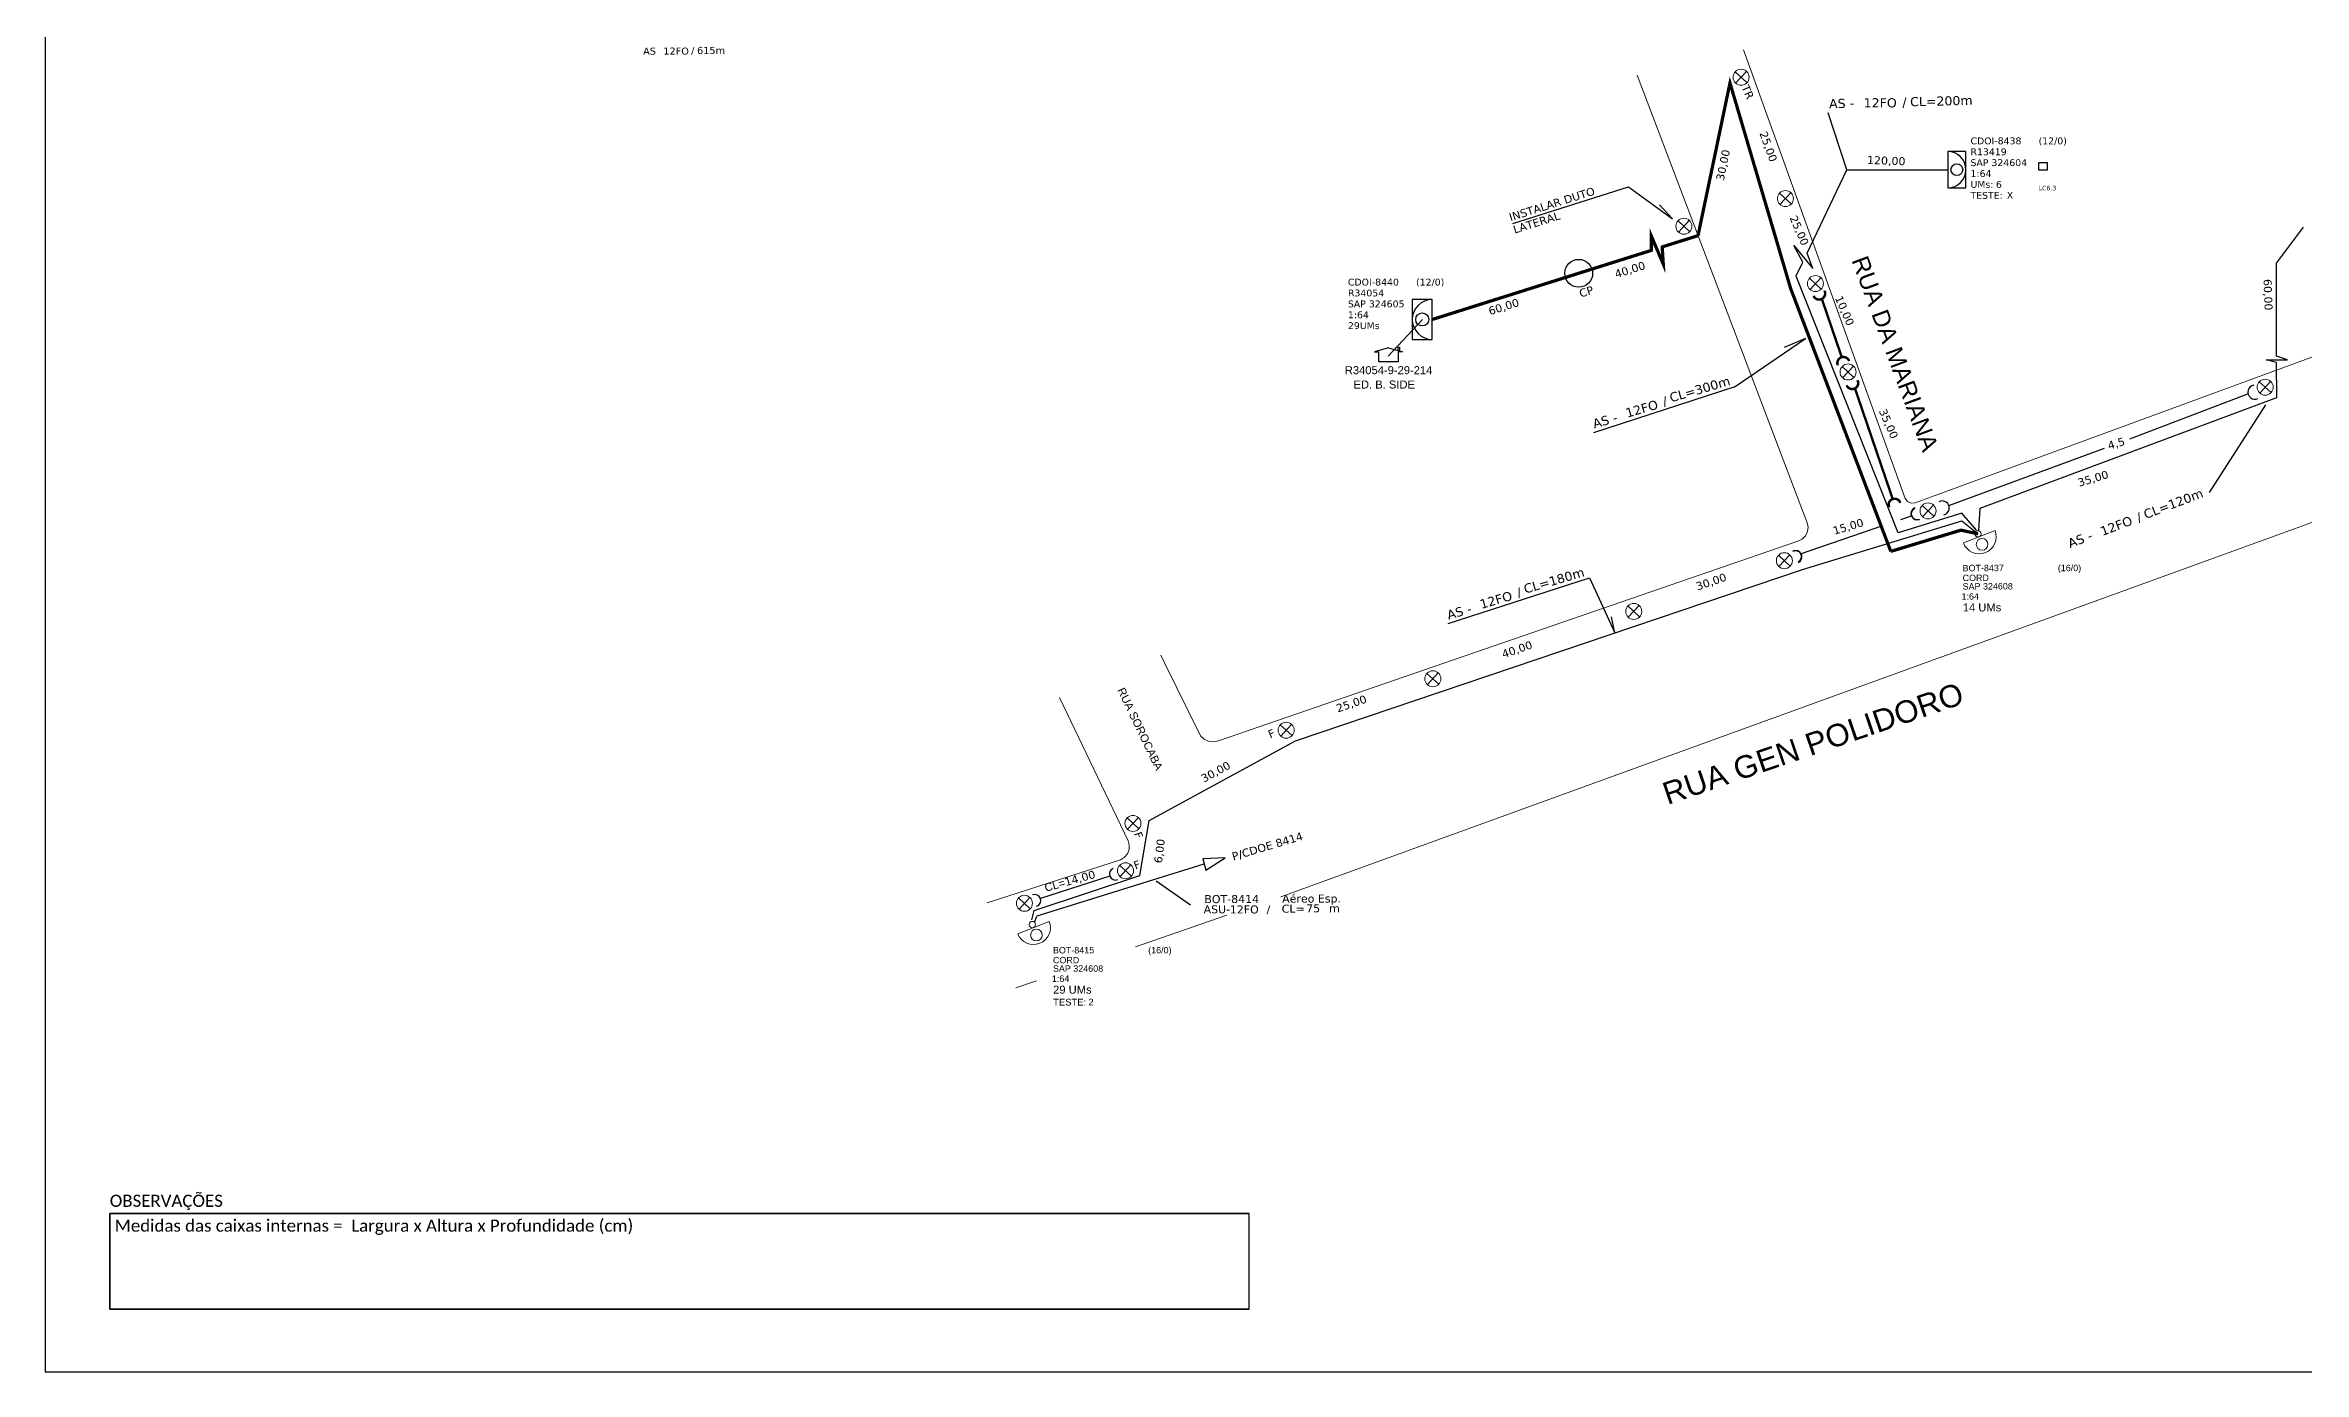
# Model space of a CAD drawing. Header units: inches. Extents: x 158 to 1895, y 602 to 1196.
# Drawn here: x 158 to 717, y 602 to 931 of the extents above; entities that cross this region are included whole.
import ezdxf
from ezdxf.enums import TextEntityAlignment as Align

# ---------------------------------------------------------------- set-up
doc = ezdxf.new("R2010")
doc.units = ezdxf.units.IN
doc.header["$MEASUREMENT"] = 0
for name, color, linetype, lineweight in [('10.4-Postes', 1, 'Continuous', 0), ('20.0 - Legenda - Elementos Ópticos', 1, 'Continuous', 0), ("20.0-LEGENDA DOS CDO'S", 1, 'Continuous', 0), ('20.2-CDO_POSTE', 1, 'Continuous', 5), ('20.6-CORDOALHA_SUPORTE', 7, 'Continuous', 25), ('40.1-ETIQUETAS', 1, 'Continuous', 20), ('CORDOALHA_SUPORTE', 7, 'Continuous', 25), ('Quadra', 251, 'Continuous', 0), ('Segmento Logradouro Texto', 5, 'Continuous', 0)]:
    doc.layers.add(name, color=color, linetype=linetype, lineweight=lineweight)
for name, color, linetype in [('20.4 - CDOI', 1, 'Continuous'), ('CAP a instalar', 1, 'Continuous'), ('label_cabos', 7, 'Continuous'), ('Legenda', 1, 'Continuous'), ('medidas', 3, 'Continuous'), ('surveys', 7, 'Continuous'), ('surveys legendas', 7, 'Continuous')]:
    doc.layers.add(name, color=color, linetype=linetype)
for name, color, linetype, plot in [('70.3 - Atributos Ocultos', 102, 'Continuous', False), ('70.3 - Atributos Ocultos (Survey)', 190, 'Continuous', False), ('DROP DE CLIENTE', 140, 'Continuous', False)]:
    doc.layers.add(name, color=color, linetype=linetype, plot=plot)
doc.styles.add('ARIAL', font='arial.ttf')
doc.styles.add('DIGICADE', font='arial.ttf')
doc.styles.add('ROMANS', font='arial.ttf')
doc.styles.add('siredit', font='verdana.ttf')
doc.styles.add('WMF-Calibri0', font='calibri.ttf')
doc.linetypes.add('FENCELINE1', pattern='A,0.25,-0.1,[133,ltypeshp.shx,S=0.1,R=0,X=-0.1,Y=0],-0.1,1', length=1.45)
doc.dimstyles.new('CC', dxfattribs={"dimtxt": 1, "dimasz": 2, "dimexe": 0.18, "dimexo": 0.0625, "dimgap": 0.09, "dimtad": 0, "dimdec": 0, "dimrnd": 1, "dimzin": 0, "dimdsep": 46, "dimtxsty": 'siredit', "dimblk": 'NONE', "dimcen": 0, "dimse1": 1, "dimse2": 1, "dimsd1": 1, "dimsd2": 1, "dimclrt": 7, "dimadec": 0, "dimazin": 0, "dimtfac": 1, "dimtdec": 0, "dimtofl": 0, "dimtmove": 0, "dimatfit": 3, "dimfxl": 0, "dimtolj": 1, "dimtzin": 0, "dimarcsym": 0})

# ---------------------------------------------------------------- blocks, each defined once
blk = doc.blocks.new('poste')
at = {"color": 1}
for p, q in [((-0.73, 0.68), (0.73, -0.68)), ((0.68, 0.73), (-0.68, -0.73))]:
    blk.add_line(p, q, dxfattribs=at)
blk.add_circle((0, 0), 1, dxfattribs=at)
blk = doc.blocks.new('*U12')
at = {"color": 0}
blk.add_line((2.14, -0.58), (-2.1, -0.68), dxfattribs=at)
for centre, radius in [((0, 0.38), 0.733), ((0.03, -1.03), 0.393)]:
    blk.add_circle(centre, radius, dxfattribs=at)
blk.add_arc((0.02, -0.63), 2.12, 1.3782, 181.3782, dxfattribs=at)
blk = doc.blocks.new('Inst CDOE-16 CAIXA DIST OPT CDOE 48F_16D C_SPL_2_1_8')
at = {"layer": "20.0-LEGENDA DOS CDO'S", "color": 0, "style": 'ARIAL'}
for tag, p, height in [('FID', (0.12, 5.25), 0.8), ('SAP', (0.12, 2.96), 0.8), ('CORDOALHA', (0.12, 4.02), 0.8), ('1:XX', (-0.01, 1.7), 0.8), ('UMS', (0.14, 0.22), 1)]:
    blk.add_attdef(tag, p, '', height=height, rotation=0.118, dxfattribs=at)
at = {"layer": "20.0-LEGENDA DOS CDO'S", "color": 0}
for tag, p, style, flags in [('ID_ATIVIDADE', (0.12, 6.47), 'ARIAL', 3), ('FATOR', (7.92, 6.47), 'ARIAL', 1), ('QTDE', (0.1, -1.17), 'DIGICADE', 3)]:
    blk.add_attdef(tag, p, '', height=0.8, rotation=0.118, dxfattribs=dict(at, style=style, flags=flags))
at = {"layer": "20.0-LEGENDA DOS CDO'S", "color": 0, "style": 'ARIAL'}
blk.add_attdef('FIBRAS_UTILIZADAS', text='', height=0.8, rotation=0.118, dxfattribs=at).set_placement((13.48, 5.26), align=Align.CENTER)
blk = doc.blocks.new('Teste  FTTH')
at = {"color": 0, "lineweight": 0, "style": 'ROMANS'}
for tag, p in [('TESTE', (-2.3, -0.29)), ('QTDE', (0.21, -0.29))]:
    blk.add_attdef(tag, p, '', height=0.48, dxfattribs=at)
for tag, p, flags in [('FID', (-2.23, -1.25), 1), ('FATOR', (-2.23, -2.03), 3), ('ID_ATIVIDADE', (-2.23, -2.72), 3)]:
    blk.add_attdef(tag, p, '', height=0.48, dxfattribs=dict(at, flags=flags))
blk = doc.blocks.new('Inst CORD ALUMINIO 4.8 MM 3F(sem recursos)')
at = {"layer": '20.6-CORDOALHA_SUPORTE', "color": 0, "lineweight": 0, "style": 'ROMANS'}
blk.add_attdef('LANCE', text='', height=1, dxfattribs=at).set_placement((-0.54, -2.21), align=Align.RIGHT)
at = {"layer": '20.6-CORDOALHA_SUPORTE', "color": 0, "style": 'siredit'}
blk.add_attdef('QTDE', (-0.54, -2.21), '', height=1, rotation=359.69, dxfattribs=at)
at = {"layer": '20.6-CORDOALHA_SUPORTE', "color": 0, "lineweight": 0, "style": 'ROMANS'}
for tag, p, flags in [('FATOR', (-5.2, -4.44), 3), ('FID', (-5.2, -8.9), 1), ('ID_ATIVIDADE', (-5.2, -6.67), 3)]:
    blk.add_attdef(tag, p, '', height=1, dxfattribs=dict(at, flags=flags))
blk = doc.blocks.new('Inst CB ESP CFOA-SM-ASU-120-S-12')
at = {"layer": 'label_cabos', "color": 0, "style": 'siredit'}
for tag, flags, p in [('ID_ATIVIDADE', 3, (1.31, 2.67)), ('FATOR', 1, (11.56, 2.55))]:
    blk.add_attdef(tag, text='', height=1, rotation=359.69, dxfattribs=dict(at, flags=flags)).set_placement(p, align=Align.MIDDLE_CENTER)
for tag, p in [('TIPO_CABO', (1.26, 0)), ('DESTINO_CABO', (3.13, 1.26)), ('CABO', (4.69, -0.05)), ('/', (7.71, -0.05)), ('LANCE', (10.81, 0)), ('TIPO_CABO', (13.11, 1.24)), ('UND', (15.96, 0)), ('FID', (13.15, -1.41))]:
    blk.add_attdef(tag, text='', height=1, rotation=359.69, dxfattribs=at).set_placement(p, align=Align.MIDDLE_CENTER)
blk.add_attdef('QTDE', (12.43, -0.47), '', height=1, rotation=359.69, dxfattribs=at)
blk = doc.blocks.new('_None')
blk = doc.blocks.new('SURVEY_SURVEY')
for p, q in [((0, 0.0000177), (-0.0000176, 0.0000126)), ((-0.0000176, 0.0000126), (-0.0000121, 0.0000126)), ((-0.0000121, 0), (-0.0000121, 0.0000126)), ((0.0000121, 0), (-0.0000121, 0)), ((0, 0.0000177), (0.0000176, 0.0000126)), ((0.0000118, 0.0000185), (0.0000137, 0.0000185)), ((0.0000118, 0.0000144), (0.0000118, 0.0000185)), ((0.0000176, 0.0000126), (0.0000121, 0.0000126)), ((0.0000121, 0.0000126), (0.0000121, 0)), ((0.0000137, 0.0000185), (0.0000137, 0.0000138))]:
    blk.add_line(p, q)
blk = doc.blocks.new('LEGENDA DOS CABOS')
at = {"layer": 'label_cabos', "color": 0, "style": 'siredit'}
for tag, p in [('ID', (4.24, 1.63)), ('XX', (14.31, 1.67)), ('TIPO_CABO', (2.74, 0.52)), ('CABO', (6.16, 0.47)), ('/', (9.19, 0.47)), ('METROS', (14.36, 0.47))]:
    blk.add_attdef(tag, text='', height=1, rotation=359.69, dxfattribs=at).set_placement(p, align=Align.MIDDLE_CENTER)
blk = doc.blocks.new('S_CDOI')
at = {"color": 0}
blk.add_lwpolyline([(-2, -1), (2, -1), (2, 1), (-2, 1)], close=True, dxfattribs=at)
blk.add_circle((0, 0), 0.65, dxfattribs=at)
blk.add_arc((0, -1), 2, 0, 180, dxfattribs=at)
blk = doc.blocks.new('*U14')
at = {"layer": '70.3 - Atributos Ocultos'}
blk.add_lwpolyline([(10, -0.03), (11, -0.03), (11, 0.77), (10, 0.77)], close=True, dxfattribs=at)
at = {"layer": '20.4 - CDOI', "color": 0, "rotation": 270}
blk.add_blockref('S_CDOI', (1, 0), dxfattribs=at)
at = {"layer": '20.0 - Legenda - Elementos Ópticos', "color": 0, "style": 'siredit'}
for s, p in [('TESTE:', (2.5, -2.83)), ('UMs:', (2.5, -1.62))]:
    blk.add_text(s, height=0.75, dxfattribs=at).set_placement(p, align=Align.MIDDLE_LEFT)
blk.add_attdef('CODIGO', text='', height=0.75, dxfattribs=at).set_placement((2.5, 3.17), align=Align.MIDDLE_LEFT)
at = {"layer": '20.0 - Legenda - Elementos Ópticos', "color": 0, "style": 'siredit', "flags": 8}
for tag, p in [('FIBRAS_UTL', (10, 3.17)), ('SAP', (2.5, 0.77)), ('LOCAL', (2.5, 1.97)), ('RACIO', (2.5, -0.43)), ('UMS', (5.3, -1.62)), ('TESTES', (6.5, -2.83))]:
    blk.add_attdef(tag, text='', height=0.75, dxfattribs=at).set_placement(p, align=Align.MIDDLE_LEFT)
at = {"layer": '70.3 - Atributos Ocultos', "style": 'siredit', "flags": 9}
blk.add_attdef('DERIVACAO', text='', height=0.5, dxfattribs=at).set_placement((10.5, 0.37), align=Align.MIDDLE_CENTER)
at = {"layer": '70.3 - Atributos Ocultos', "style": 'siredit'}
for tag, flags, p in [('ORIGEM', 9, (10, 1.97)), ('DESTINO', 9, (10, 1.17)), ('FIBRAS', 9, (11.5, 0.37)), ('FOLGA', 9, (14, 0.37)), ('FATOR', 9, (5.5, -0.43)), ('ENDERECO', 9, (10, -0.43)), ('LANCE', 8, (10, -2.03))]:
    blk.add_attdef(tag, text='', height=0.5, dxfattribs=dict(at, flags=flags)).set_placement(p, align=Align.MIDDLE_LEFT)
at = {"layer": '70.3 - Atributos Ocultos (Survey)', "style": 'siredit', "flags": 9}
blk.add_attdef('SURVEYS', text='', height=0.5, dxfattribs=at).set_placement((10, -1.23), align=Align.MIDDLE_LEFT)
blk = doc.blocks.new('ETIQUETA_RS5F')
at = {"layer": '40.1-ETIQUETAS', "color": 0, "style": 'siredit'}
blk.add_text('/', height=1.5, dxfattribs=at).set_placement((1.55, -1.95), align=Align.MIDDLE_RIGHT)
for tag, p in [('ETIQUETA_R_PRIMARIA', (1.18, 4.1)), ('ETIQUETA_R_SECUNDARIA', (1.18, 2.1)), ('F_ATIVAS/F_MORTAS', (1.11, -4.24))]:
    blk.add_attdef(tag, text='', height=1.5, dxfattribs=at).set_placement(p, align=Align.MIDDLE_CENTER)
for tag, p in [('TIPO_CABO', (-6.62, -2.12)), ('CAP_CABO', (0.37, -2.09))]:
    blk.add_attdef(tag, text='', height=1.5, dxfattribs=at).set_placement(p, align=Align.MIDDLE_RIGHT)
blk.add_attdef('METROS', text='', height=1.5, dxfattribs=at).set_placement((2.11, -1.95), align=Align.MIDDLE_LEFT)
for tag, p in [('FUSÃO_1', (0.82, -8.39)), ('FUSÃO_2', (0.82, -10.6)), ('FUSÃO_3', (0.82, -12.93)), ('FUSÃO_4', (0.82, -15.14)), ('FUSÃO_5', (0.82, -17.16))]:
    blk.add_attdef(tag, text='', height=1.5, dxfattribs=at).set_placement(p, align=Align.CENTER)

msp = doc.modelspace()

# ---------------------------------------------------------------- linework, layer by layer
for p, q in [((620.18, 815.9), (620.33, 816.01)), ((620.33, 816.01), (620.44, 816.07)), ((620.44, 816.07), (620.5, 816.11)), ((620.5, 816.11), (620.65, 816.17)), ((592.26, 804.83), (612.63, 811.84)), ((617.05, 813.36), (619.73, 814.28)), ((619.65, 814.68), (619.66, 814.84)), ((619.66, 814.59), (619.65, 814.68)), ((619.66, 814.92), (619.7, 815.12)), ((619.66, 814.84), (619.66, 814.92)), ((619.68, 814.49), (619.66, 814.59)), ((619.69, 814.43), (619.68, 814.49)), ((619.71, 814.34), (619.69, 814.43)), ((619.7, 815.12), (619.73, 815.22)), ((619.76, 814.19), (619.71, 814.34)), ((619.73, 815.22), (619.82, 815.45)), ((619.79, 814.13), (619.76, 814.19)), ((619.92, 813.88), (619.79, 814.13)), ((619.82, 815.45), (619.88, 815.55)), ((619.88, 815.55), (619.98, 815.69)), ((619.99, 813.8), (619.92, 813.88)), ((619.98, 815.69), (620.06, 815.78)), ((620.11, 813.66), (619.99, 813.8)), ((620.06, 815.78), (620.18, 815.9)), ((620.29, 813.52), (620.11, 813.66)), ((620.43, 813.43), (620.29, 813.52)), ((620.62, 813.34), (620.43, 813.43)), ((620.76, 813.29), (620.62, 813.34)), ((620.87, 813.27), (620.76, 813.29)), ((620.98, 813.25), (620.87, 813.27)), ((621.13, 813.24), (620.98, 813.25)), ((621.23, 813.24), (621.13, 813.24)), ((621.37, 813.25), (621.23, 813.24)), ((621.5, 813.28), (621.37, 813.25)), ((621.56, 813.29), (621.5, 813.28)), ((621.68, 813.33), (621.56, 813.29)), ((590.39, 805.56), (590.51, 805.61)), ((590.51, 805.61), (590.56, 805.62)), ((590.56, 805.62), (590.7, 805.66)), ((590.7, 805.66), (590.84, 805.68)), ((590.84, 805.68), (590.94, 805.69)), ((590.94, 805.69), (591.08, 805.69)), ((591.08, 805.69), (591.2, 805.68)), ((591.2, 805.68), (591.31, 805.66)), ((591.31, 805.66), (591.45, 805.62)), ((591.45, 805.62), (591.65, 805.55)), ((591.65, 805.55), (591.8, 805.47)), ((591.8, 805.47), (591.98, 805.34)), ((591.98, 805.34), (592.11, 805.21)), ((592.11, 805.21), (592.18, 805.13)), ((592.18, 805.13), (592.34, 804.9)), ((592.34, 804.9), (592.37, 804.84)), ((592.37, 804.84), (592.43, 804.69)), ((591.77, 802.87), (591.63, 802.8)), ((591.83, 802.91), (591.77, 802.87)), ((591.93, 802.98), (591.83, 802.91)), ((592.07, 803.1), (591.93, 802.98)), ((592.19, 803.23), (592.07, 803.1)), ((592.26, 803.33), (592.19, 803.23)), ((592.35, 803.47), (592.26, 803.33)), ((592.4, 803.58), (592.35, 803.47)), ((592.48, 803.81), (592.4, 803.58)), ((592.43, 804.69), (592.46, 804.6)), ((592.46, 804.6), (592.47, 804.55)), ((592.47, 804.55), (592.5, 804.44)), ((592.5, 803.92), (592.48, 803.81)), ((592.5, 804.44), (592.51, 804.36)), ((592.52, 804.11), (592.5, 803.92)), ((592.51, 804.36), (592.52, 804.19)), ((592.52, 804.19), (592.52, 804.11)), ((449.9, 729.57), (444.34, 729.31)), ((444.34, 729.31), (445.09, 726.51)), ((445.09, 726.51), (449.9, 729.57))]:
    msp.add_line(p, q)
at = {"color": 0}
for p, q in [((173.93, 641.57), (455.8, 641.57)), ((173.93, 617.87), (173.93, 641.57)), ((455.8, 617.87), (173.93, 617.87))]:
    msp.add_line(p, q, dxfattribs=at)
for points in [[(157.93, 602.34), (996.5, 602.34), (996.5, 1196.34), (157.93, 1196.34), (157.93, 602.34)], [(541.14, 834.92), (576.08, 846.25), (593.47, 858.15), (588.17, 855.96)], [(505.07, 787.58), (540.01, 798.91), (546.34, 785.28), (545.47, 789.28)]]:
    msp.add_lwpolyline(points)
at = {"color": 2}
msp.add_lwpolyline([(521.09, 886.66), (549.66, 895.68), (560.55, 887.77), (557.34, 891.25)], dxfattribs=at)
at = {"const_width": 0.6}
for points in [[(598.23, 869.91), (598.27, 869.79), (598.29, 869.74), (598.32, 869.61), (598.35, 869.46), (598.35, 869.36), (598.35, 869.22), (598.34, 869.1), (598.33, 869), (598.29, 868.85), (598.21, 868.66), (598.13, 868.51), (598, 868.32), (597.88, 868.19), (597.79, 868.12), (597.56, 867.97), (597.5, 867.94), (597.35, 867.87), (597.27, 867.85), (597.21, 867.83), (597.11, 867.81), (597.02, 867.8), (596.85, 867.79), (596.78, 867.79), (596.58, 867.81), (596.47, 867.83), (596.24, 867.91), (596.14, 867.96), (595.99, 868.05), (595.9, 868.12), (595.77, 868.24), (595.65, 868.38), (595.57, 868.48), (595.54, 868.54), (595.46, 868.68)], [(597.49, 868.04), (602.45, 853.52)], [(601.43, 851.55), (601.4, 851.67), (601.38, 851.73), (601.36, 851.86), (601.35, 852), (601.35, 852.11), (601.36, 852.25), (601.38, 852.36), (601.4, 852.47), (601.45, 852.61), (601.54, 852.8), (601.63, 852.94), (601.77, 853.12), (601.91, 853.24), (601.99, 853.3), (602.24, 853.44), (602.3, 853.47), (602.45, 853.52), (602.54, 853.54), (602.6, 853.55), (602.7, 853.57), (602.79, 853.57), (602.96, 853.57), (603.03, 853.56), (603.23, 853.53), (603.33, 853.5), (603.56, 853.4), (603.66, 853.34), (603.8, 853.25), (603.89, 853.17), (604.01, 853.04), (604.12, 852.9), (604.18, 852.78), (604.22, 852.72), (604.28, 852.58)], [(606.41, 847.76), (606.46, 847.64), (606.48, 847.59), (606.51, 847.46), (606.53, 847.32), (606.54, 847.21), (606.54, 847.07), (606.53, 846.95), (606.51, 846.85), (606.47, 846.7), (606.4, 846.51), (606.32, 846.36), (606.19, 846.18), (606.06, 846.04), (605.98, 845.97), (605.75, 845.82), (605.69, 845.79), (605.54, 845.72), (605.45, 845.7), (605.4, 845.68), (605.29, 845.66), (605.21, 845.65), (605.04, 845.64), (604.96, 845.64), (604.76, 845.66), (604.66, 845.68), (604.43, 845.76), (604.32, 845.81), (604.18, 845.9), (604.08, 845.97), (603.95, 846.09), (603.83, 846.23), (603.76, 846.33), (603.72, 846.39), (603.65, 846.54)], [(605.68, 845.89), (615.06, 818.41)], [(614.11, 816.46), (614.07, 816.58), (614.06, 816.63), (614.03, 816.77), (614.02, 816.91), (614.02, 817.01), (614.03, 817.15), (614.05, 817.27), (614.07, 817.38), (614.12, 817.52), (614.21, 817.71), (614.3, 817.85), (614.45, 818.02), (614.58, 818.15), (614.67, 818.21), (614.91, 818.35), (614.97, 818.37), (615.13, 818.43), (615.21, 818.45), (615.27, 818.46), (615.38, 818.47), (615.46, 818.48), (615.63, 818.48), (615.71, 818.47), (615.9, 818.43), (616, 818.4), (616.23, 818.31), (616.33, 818.25), (616.47, 818.15), (616.56, 818.07), (616.68, 817.95), (616.79, 817.8), (616.86, 817.69), (616.89, 817.63), (616.95, 817.48)]]:
    msp.add_lwpolyline(points, dxfattribs=at)
for points in [[(595.46, 868.68, 1), (598.23, 869.91)], [(604.28, 852.58, 1), (601.43, 851.55)], [(603.65, 846.54, 1), (606.41, 847.76)], [(616.95, 817.48, 1), (614.11, 816.46)]]:
    msp.add_lwpolyline(points, format="xyb")
msp.add_lwpolyline([(455.8, 641.57), (173.93, 641.57), (173.93, 617.87), (455.8, 617.87)], close=True)
at = {"color": 5}
msp.add_circle((537.36, 874.29), 3.45, dxfattribs=at)
for centre, start, end in [((621.16, 814.75), 109.9378, 289.9378), ((591.01, 804.18), 294.0513, 114.0513)]:
    msp.add_arc(centre, 1.51, start, end)
at = {"layer": '20.6-CORDOALHA_SUPORTE'}
for p, q in [((673.74, 833.28), (702.95, 844.48)), ((628.94, 816.78), (667.42, 831.04))]:
    msp.add_line(p, q, dxfattribs=at)
for centre, start, end in [((704.66, 844.85), 98.0424, 296.5042), ((627.32, 816.2), 282.4676, 120.9294)]:
    msp.add_arc(centre, 1.73, start, end, dxfattribs=at)
at = {"layer": 'CAP a instalar', "color": 0, "linetype": 'FENCELINE1', "ltscale": 9}
for p, q in [((593.92, 879.29), (603.73, 899.89)), ((603.73, 899.89), (628.49, 899.89)), ((710.04, 876.81), (716.71, 885.75)), ((592.85, 877.06), (590.63, 881.21)), ((590.63, 881.21), (595.25, 875.52)), ((595.25, 875.52), (593.92, 879.29)), ((591.14, 873.64), (592.85, 877.06)), ((616.43, 810.03), (591.16, 873.61)), ((710.04, 853.78), (710.04, 876.81)), ((710.04, 852.18), (707.42, 852.88)), ((707.42, 852.88), (712.73, 852.88)), ((712.73, 852.88), (710.04, 853.78)), ((710.08, 843.57), (710.04, 852.18)), ((636.7, 816.17), (710.08, 843.57)), ((636.36, 810.61), (636.7, 816.17)), ((592.77, 800.98), (632.19, 812.98)), ((632.14, 814.94), (616.43, 810.03)), ((635.77, 810.72), (632.14, 814.94)), ((632.19, 812.98), (635.44, 810.4)), ((467.26, 758.54), (592.77, 800.98)), ((431.06, 738.83), (467.26, 758.54)), ((428.77, 725.21), (431.06, 738.83)), ((402.6, 716.59), (428.77, 725.21)), ((402.07, 714.27), (402.6, 716.59))]:
    msp.add_line(p, q, dxfattribs=at)
at = {"layer": 'CAP a instalar', "color": 7, "linetype": 'FENCELINE1', "ltscale": 5}
for p in [(444.6, 727.99), (402.71, 713.63)]:
    msp.add_line(p, (403.27, 715.17), dxfattribs=at)
at = {"layer": 'CAP a instalar', "color": 0, "linetype": 'FENCELINE1', "ltscale": 5}
msp.add_line((402.18, 712.16), (402.23, 712.29), dxfattribs=at)
at = {"layer": 'CAP a instalar', "color": 1, "linetype": 'FENCELINE1', "ltscale": 9, "const_width": 0.8}
for points in [[(614.58, 805.45), (589.81, 870.5), (574.79, 921.41), (566.88, 883.61)], [(562.67, 882.29), (566.88, 883.61)], [(566.88, 883.61), (566.88, 883.61)], [(551.15, 878.65), (501.13, 862.86)], [(636.17, 809.79), (631.96, 810.71), (614.58, 805.45)]]:
    msp.add_lwpolyline(points, dxfattribs=at)
at = {"layer": 'CAP a instalar', "color": 5, "ltscale": 9, "const_width": 0.8}
msp.add_lwpolyline([(562.67, 882.29), (558.02, 880.82), (558.29, 876.54), (555.32, 883.54), (555.32, 879.96), (551.15, 878.65)], dxfattribs=at)
at = {"layer": 'CORDOALHA_SUPORTE'}
msp.add_line((421.35, 725.02), (404.16, 719.53), dxfattribs=at)
for centre, start, end in [((596.74, 869.25), 206.5181, 26.5181), ((602.97, 852.11), 22.4045, 202.4045), ((604.92, 847.1), 206.5181, 26.5181), ((615.64, 817.01), 22.4045, 202.4045), ((621.12, 814.86), 112.5394, 292.5394), ((591.06, 804.07), 296.653, 116.653), ((422.75, 725.59), 112.1536, 292.1536), ((402.74, 719.02), 289.7015, 109.7015)]:
    msp.add_arc(centre, 1.51, start, end, dxfattribs=at)
at = {"layer": 'DROP DE CLIENTE'}
msp.add_lwpolyline([(498.68, 862.87), (490.24, 853.75)], dxfattribs=at)
at = {"layer": 'Quadra'}
for points in [[(578.17, 929.64), (618.17, 818.56), (618.74, 817.8), (619.63, 817.42), (620.63, 817.48), (620.63, 817.48)], [(578.17, 929.64), (618.17, 818.56), (618.74, 817.8), (619.63, 817.42), (620.63, 817.48), (761.92, 869.37)], [(434.96, 777.71), (443.81, 759.75), (444.67, 758.97), (445.74, 758.47), (446.94, 758.3), (448.25, 758.53), (591.61, 807.96), (592.66, 808.51), (593.48, 809.34), (593.99, 810.37), (594.13, 811.48), (593.9, 812.53), (551.79, 923.3)], [(788.93, 838.08), (463.7, 719.97)], [(433.96, 779.74), (434.96, 777.71)], [(390.98, 718.46), (423.97, 729.11), (424.96, 729.73), (425.71, 730.61), (426.12, 731.67), (426.16, 732.78), (425.86, 733.78), (408.89, 769.32)], [(390.98, 718.46), (423.97, 729.11), (424.96, 729.73), (425.71, 730.61), (426.12, 731.67), (426.16, 732.78), (425.86, 733.78), (408.89, 769.32)], [(450.31, 715.36), (427.72, 707.59)], [(403.23, 699.16), (398.09, 697.39)]]:
    msp.add_lwpolyline(points, dxfattribs=at)

# ---------------------------------------------------------------- block references
at = {"color": 0, "lineweight": 0, "xscale": 1.979999999999965, "yscale": 1.980000000000018, "zscale": 1.98, "rotation": 15.89986985340931}
msp.add_blockref('Inst CORD ALUMINIO 4.8 MM 3F(sem recursos)', (410.3, 727.07), dxfattribs=at).add_auto_attribs({'QTDE': '14,00', 'LANCE': 'CL='})
at = {"layer": '10.4-Postes', "lineweight": 0, "xscale": 1.980000000000018, "yscale": 1.980000000000018, "zscale": 1.98}
for p in [(577.53, 922.83), (588.5, 892.8), (563.38, 885.94), (595.94, 871.74), (604, 849.86), (707.21, 846.1), (623.79, 815.48), (588.24, 803.15), (550.98, 790.59), (501.27, 773.91), (464.98, 761.19), (427.08, 738.11), (425.23, 726.4), (400.23, 718.33)]:
    msp.add_blockref('poste', p, dxfattribs=at)
at = {"layer": "20.0-LEGENDA DOS CDO'S", "color": 5, "lineweight": 0, "xscale": 1.980000000000018, "yscale": 1.980000000000018, "zscale": 1.98}
msp.add_blockref('Inst CDOE-16 CAIXA DIST OPT CDOE 48F_16D C_SPL_2_1_8', (632.11, 790.14), dxfattribs=at).add_auto_attribs({'FID': 'BOT-8437', 'CORDOALHA': 'CORD', 'SAP': 'SAP 324608', '1:XX': '1:64', 'UMS': '14 UMs', 'FIBRAS_UTILIZADAS': '(16/0)'})
at = {"layer": "20.0-LEGENDA DOS CDO'S", "color": 0, "lineweight": 0, "xscale": 1.980000000000018, "yscale": 1.980000000000018, "zscale": 1.98}
msp.add_blockref('Inst CDOE-16 CAIXA DIST OPT CDOE 48F_16D C_SPL_2_1_8', (407.04, 695.52), dxfattribs=at).add_auto_attribs({'FID': 'BOT-8415', 'CORDOALHA': 'CORD', 'SAP': 'SAP 324608', '1:XX': '1:64', 'UMS': '29 UMs', 'FIBRAS_UTILIZADAS': '(16/0)'})
at = {"layer": "20.0-LEGENDA DOS CDO'S", "color": 0, "lineweight": 0, "xscale": 3.46598999999997, "yscale": 3.465990000000033, "zscale": 3.465989999999992, "rotation": 0.004078562105832}
msp.add_blockref('Teste  FTTH', (415.31, 694.04), dxfattribs=at).add_auto_attribs({'TESTE': 'TESTE:', 'QTDE': '2'})
at = {"layer": '20.2-CDO_POSTE', "color": 5, "xscale": 1.979999999999977, "yscale": 1.980000000000018, "zscale": 1.98, "rotation": 199.9853027243931}
msp.add_blockref('*U12', (636.92, 807.9), dxfattribs=at)
at = {"layer": '20.2-CDO_POSTE', "color": 0, "xscale": 1.979999999999977, "yscale": 1.980000000000018, "zscale": 1.98, "rotation": 199.9853027243931}
msp.add_blockref('*U12', (402.93, 711.18), dxfattribs=at)
at = {"layer": '20.4 - CDOI', "color": 0}
ref = msp.add_blockref('*U14', (628.68, 899.94), dxfattribs=dict(at, xscale=2.24651368282457, yscale=2.246513684786123, zscale=2.24651368269386))
ref.add_attrib('CODIGO', 'CDOI-8438', dxfattribs={"layer": '20.0 - Legenda - Elementos Ópticos', "color": 0, "height": 1.685, "style": 'siredit'}).set_placement((634.3, 907.07), align=Align.MIDDLE_LEFT)
ref.add_attrib('LOCAL', 'R13419', dxfattribs={"layer": '20.0 - Legenda - Elementos Ópticos', "color": 0, "height": 1.685, "style": 'siredit'}).set_placement((634.3, 904.37), align=Align.MIDDLE_LEFT)
ref.add_attrib('SAP', 'SAP 324604', dxfattribs={"layer": '20.0 - Legenda - Elementos Ópticos', "color": 0, "height": 1.685, "style": 'siredit'}).set_placement((634.3, 901.68), align=Align.MIDDLE_LEFT)
ref.add_attrib('RACIO', '1:64', dxfattribs={"layer": '20.0 - Legenda - Elementos Ópticos', "color": 0, "height": 1.685, "style": 'siredit'}).set_placement((634.3, 898.98), align=Align.MIDDLE_LEFT)
ref.add_attrib('UMS', '6', dxfattribs={"layer": '20.0 - Legenda - Elementos Ópticos', "color": 0, "height": 1.68, "style": 'siredit'}).set_placement((640.59, 896.28), align=Align.MIDDLE_LEFT)
ref.add_attrib('FIBRAS_UTL', '(12/0)', dxfattribs={"layer": '20.0 - Legenda - Elementos Ópticos', "color": 0, "height": 1.685, "style": 'siredit'}).set_placement((651.15, 907.07), align=Align.MIDDLE_LEFT)
ref.add_attrib('LANCE', 'LC6.3', dxfattribs={"layer": '70.3 - Atributos Ocultos', "height": 1.123, "style": 'siredit'}).set_placement((651.15, 895.39), align=Align.MIDDLE_LEFT)
ref.add_attrib('TESTES', 'X', dxfattribs={"layer": '20.0 - Legenda - Elementos Ópticos', "color": 0, "height": 1.68, "style": 'siredit'}).set_placement((643.28, 893.59), align=Align.MIDDLE_LEFT)
at = {"layer": '20.4 - CDOI', "color": 1, "xscale": 2.471165053264712, "yscale": 2.47116505110705, "zscale": 2.471165050963247, "rotation": 90}
msp.add_blockref('S_CDOI', (498.65, 862.86), dxfattribs=at)
at = {"layer": '40.1-ETIQUETAS', "color": 7}
ref = msp.add_blockref('ETIQUETA_RS5F', (316.77, 931.74), dxfattribs=dict(at, xscale=1.166399984998861, yscale=1.16639998499977, zscale=1.166399984999998))
ref.add_attrib('ETIQUETA_R_SECUNDARIA', 'RJ.BOT.CEOS-84.F-6.CDOE-8435 (1/2)', dxfattribs={"color": 0, "height": 1.7496, "style": 'siredit'}).set_placement((318.15, 934.2), align=Align.MIDDLE_CENTER)
ref.add_attrib('TIPO_CABO', 'AS', dxfattribs={"color": 0, "height": 1.75, "style": 'siredit'}).set_placement((309.05, 929.28), align=Align.MIDDLE_RIGHT)
ref.add_attrib('CAP_CABO', '12FO', dxfattribs={"color": 0, "height": 1.75, "style": 'siredit'}).set_placement((317.2, 929.3), align=Align.MIDDLE_RIGHT)
ref.add_attrib('METROS', '615m', dxfattribs={"color": 0, "height": 1.75, "style": 'siredit'}).set_placement((319.23, 929.46), align=Align.MIDDLE_LEFT)
at = {"layer": 'label_cabos', "color": 0}
ref = msp.add_blockref('LEGENDA DOS CABOS', (598.69, 916.25), dxfattribs=dict(at, xscale=2.832107065332501, yscale=2.832107065332478, zscale=2.832107065332499, rotation=1.713064441388735))
ref.add_attrib('CABO', '12FO', dxfattribs={"layer": 'Legenda', "color": 7, "height": 2.266, "style": 'siredit'}).set_placement((611.96, 916.5), align=Align.MIDDLE_CENTER)
ref.add_attrib('METROS', 'CL=200m', dxfattribs={"layer": 'Legenda', "color": 7, "height": 2.266, "rotation": 1.4031, "style": 'siredit'}).set_placement((627.09, 916.95), align=Align.MIDDLE_CENTER)
ref.add_attrib('/', '/', dxfattribs={"layer": 'Legenda', "color": 7, "height": 2.27, "rotation": 1.4031, "style": 'siredit'}).set_placement((617.96, 916.68), align=Align.MIDDLE_CENTER)
ref.add_attrib('TIPO_CABO', 'AS -', dxfattribs={"layer": 'Legenda', "color": 7, "height": 2.266, "rotation": 1.4031, "style": 'siredit'}).set_placement((602.4, 916.35), align=Align.MIDDLE_CENTER)
ref = msp.add_blockref('LEGENDA DOS CABOS', (540.34, 836.67), dxfattribs=dict(at, xscale=2.832107065332553, yscale=2.832107065332478, zscale=2.832107065332499, rotation=18.59673204924427))
ref.add_attrib('CABO', '12FO', dxfattribs={"layer": 'Legenda', "color": 7, "height": 2.266, "rotation": 16.3507, "style": 'siredit'}).set_placement((552.96, 840.77), align=Align.MIDDLE_CENTER)
ref.add_attrib('METROS', 'CL=300m', dxfattribs={"layer": 'Legenda', "color": 7, "height": 2.266, "rotation": 16.3507, "style": 'siredit'}).set_placement((567.32, 845.6), align=Align.MIDDLE_CENTER)
ref.add_attrib('/', '/', dxfattribs={"layer": 'Legenda', "color": 7, "height": 2.27, "rotation": 16.3507, "style": 'siredit'}).set_placement((558.67, 842.68), align=Align.MIDDLE_CENTER)
ref.add_attrib('TIPO_CABO', 'AS -', dxfattribs={"layer": 'Legenda', "color": 7, "height": 2.266, "rotation": 16.3507, "style": 'siredit'}).set_placement((543.87, 837.84), align=Align.MIDDLE_CENTER)
ref = msp.add_blockref('LEGENDA DOS CABOS', (657.95, 807.09), dxfattribs=dict(at, xscale=2.832107065332559, yscale=2.832107065332478, zscale=2.832107065332499, rotation=21.27102900809742))
ref.add_attrib('CABO', '12FO', dxfattribs={"layer": 'Legenda', "color": 7, "height": 2.266, "rotation": 20.961, "style": 'siredit'}).set_placement((670.37, 811.77), align=Align.MIDDLE_CENTER)
ref.add_attrib('METROS', 'CL=120m', dxfattribs={"layer": 'Legenda', "color": 7, "height": 2.266, "rotation": 20.961, "style": 'siredit'}).set_placement((684.48, 817.27), align=Align.MIDDLE_CENTER)
ref.add_attrib('/', '/', dxfattribs={"layer": 'Legenda', "color": 7, "height": 2.27, "rotation": 20.961, "style": 'siredit'}).set_placement((675.97, 813.95), align=Align.MIDDLE_CENTER)
ref.add_attrib('TIPO_CABO', 'AS -', dxfattribs={"layer": 'Legenda', "color": 7, "height": 2.266, "rotation": 20.961, "style": 'siredit'}).set_placement((661.42, 808.43), align=Align.MIDDLE_CENTER)
ref = msp.add_blockref('LEGENDA DOS CABOS', (504.27, 789.33), dxfattribs=dict(at, xscale=2.832107065332553, yscale=2.832107065332478, zscale=2.832107065332499, rotation=18.59673204924427))
ref.add_attrib('CABO', '12FO', dxfattribs={"layer": 'Legenda', "color": 7, "height": 2.266, "rotation": 16.3507, "style": 'siredit'}).set_placement((516.89, 793.43), align=Align.MIDDLE_CENTER)
ref.add_attrib('METROS', 'CL=180m', dxfattribs={"layer": 'Legenda', "color": 7, "height": 2.266, "rotation": 16.3507, "style": 'siredit'}).set_placement((531.25, 798.25), align=Align.MIDDLE_CENTER)
ref.add_attrib('/', '/', dxfattribs={"layer": 'Legenda', "color": 7, "height": 2.27, "rotation": 16.3507, "style": 'siredit'}).set_placement((522.6, 795.34), align=Align.MIDDLE_CENTER)
ref.add_attrib('TIPO_CABO', 'AS -', dxfattribs={"layer": 'Legenda', "color": 7, "height": 2.266, "rotation": 16.3507, "style": 'siredit'}).set_placement((507.8, 790.5), align=Align.MIDDLE_CENTER)
at = {"layer": 'label_cabos'}
ref = msp.add_blockref('Inst CB ESP CFOA-SM-ASU-120-S-12', (445.33, 716.84), dxfattribs=dict(at, xscale=1.979999999999983, yscale=1.980000000000018, zscale=1.98, rotation=0.4634636605450945))
ref.add_attrib('DESTINO_CABO', 'BOT-8414', dxfattribs={"color": 0, "height": 1.98, "rotation": 0.1535, "style": 'siredit'}).set_placement((451.51, 719.39), align=Align.MIDDLE_CENTER)
ref.add_attrib('TIPO_CABO', 'Aéreo Esp.', dxfattribs={"color": 0, "height": 1.98, "rotation": 0.1535, "style": 'siredit'}).set_placement((471.26, 719.51), align=Align.MIDDLE_CENTER)
ref.add_attrib('CABO', '12FO', dxfattribs={"color": 0, "height": 1.98, "rotation": 0.1535, "style": 'siredit'}).set_placement((454.61, 716.81), align=Align.MIDDLE_CENTER)
ref.add_attrib('/', '/', dxfattribs={"color": 0, "height": 1.98, "rotation": 0.1535, "style": 'siredit'}).set_placement((460.6, 716.86), align=Align.MIDDLE_CENTER)
ref.add_attrib('TIPO_CABO', 'ASU-', dxfattribs={"color": 0, "height": 1.98, "rotation": 0.1535, "style": 'siredit'}).set_placement((447.83, 716.85), align=Align.MIDDLE_CENTER)
ref.add_attrib('LANCE', 'CL=', dxfattribs={"color": 0, "height": 1.98, "rotation": 0.1535, "style": 'siredit'}).set_placement((466.73, 717.01), align=Align.MIDDLE_CENTER)
ref.add_attrib('QTDE', '75', (469.94, 716.1), dxfattribs={"color": 0, "height": 1.98, "rotation": 0.1535, "style": 'siredit'})
ref.add_attrib('UND', 'm', dxfattribs={"color": 0, "height": 1.98, "rotation": 0.1535, "style": 'siredit'}).set_placement((476.94, 717.1), align=Align.MIDDLE_CENTER)
at = {"layer": 'surveys', "color": 151, "xscale": 198000, "yscale": 198000, "zscale": 198000}
msp.add_blockref('SURVEY_SURVEY', (490.32, 852.35), dxfattribs=at)

# ---------------------------------------------------------------- texts
at = {"style": 'WMF-Calibri0'}
msp.add_text('OBSERVAÇÕES', height=3, dxfattribs=at).set_placement((173.91, 643.19))
at = {"insert": (175.12, 640.04), "char_height": 3, "width": 277.1819, "attachment_point": 1, "style": 'WMF-Calibri0'}
msp.add_mtext('Medidas das caixas internas =  Largura x Altura x Profundidade (cm)', dxfattribs=at)
at = {"layer": '10.4-Postes', "lineweight": 0, "style": 'siredit'}
for rotation, p in [(23.7094, (461.03, 759.13)), (288.8448, (427.27, 735.63)), (20.6416, (427.69, 726.66))]:
    msp.add_text('F', height=1.98, rotation=rotation, dxfattribs=at).set_placement(p)
at = {"layer": '20.0 - Legenda - Elementos Ópticos', "color": 1, "style": 'siredit'}
for s, p in [('CDOI-8440', (480.26, 872.11)), ('(12/0)', (497.11, 872.11)), ('SAP 324605', (480.26, 866.72)), ('R34054', (480.26, 869.42)), ('29UMs', (480.26, 861.33)), ('1:64', (480.26, 864.02))]:
    msp.add_text(s, height=1.685, dxfattribs=at).set_placement(p, align=Align.MIDDLE_LEFT)
at = {"layer": '20.0 - Legenda - Elementos Ópticos', "color": 1, "style": 'siredit', "flags": 8}
msp.add_attdef('SAP', text='SAP XXXXXX', height=1.685, dxfattribs=at).set_placement((480.26, 866.72), align=Align.MIDDLE_LEFT)
at = {"layer": 'medidas', "color": 7, "style": 'siredit'}
for s, rotation, p in [('TR', 293.5917, (577.58, 920.4)), ('25,00', 289.8052, (582.05, 908.98)), ('30,00', 78.1807, (573.24, 897.08)), ('120,00', 357.9507, (608.67, 901.37)), ('25,00', 293.5917, (589.48, 888.06)), ('40,00', 17.5184, (546.62, 873.08)), ('60,00', 272.1461, (706.8, 872.84)), ('60,00', 17.5184, (515.4, 863.92)), ('10,00', 293.5917, (600.7, 868.21)), ('35,00', 293.5917, (611.58, 840.24)), ('35,00', 16.6805, (661.19, 821.45)), ('15,00', 16.6805, (600.6, 809.54)), ('30,00', 19.025, (566.78, 795.76)), ('40,00', 19.025, (518.75, 778.99)), ('25,00', 19.025, (477.77, 765.56)), ('30,00', 28.5651, (444.6, 748.17)), ('6,00', 82.8337, (434.24, 728.16)), ('P/CDOE 8414', 16.6805, (451.91, 728.9))]:
    msp.add_text(s, height=1.98, rotation=rotation, dxfattribs=at).set_placement(p)
at = {"layer": 'medidas', "color": 2, "style": 'siredit'}
for s, p in [('INSTALAR DUTO', (520.5, 887.16)), ('LATERAL', (521.51, 884.1))]:
    msp.add_text(s, height=1.98, rotation=17.5184, dxfattribs=at).set_placement(p)
at = {"layer": 'medidas', "color": 5, "style": 'siredit'}
msp.add_text('CP', height=1.98, rotation=17.5184, dxfattribs=at).set_placement((537.85, 868.28))
at = {"layer": 'medidas', "color": 7, "style": 'siredit'}
msp.add_text('4,5', height=1.98, rotation=16.6805, dxfattribs=at).set_placement((670.36, 832.18), align=Align.MIDDLE_CENTER)
at = {"layer": 'Segmento Logradouro Texto', "color": 7, "linetype": 'Continuous', "attachment_point": 1, "style": 'DIGICADE'}
for s, insert, char_height, width, rotation in [('\\fArial|b0|i0|c0|p34;\\W1.0000000000;\\T1.0000000000;\\o\\lRUA DA MARIANA', (608.78, 879.03), 4.237, 52.174, 290.3351), ('\\fArial|b0|i0|c0|p34;\\W1.0000000000;\\T1.0000000000;\\o\\lRUA SOROCABA', (424.95, 771.98), 1.98, 22.8456, 295.5472), ('\\fArial|b0|i0|c0|p34;\\W1.0000000000;\\T1.0000000000;\\o\\lRUA GEN POLIDORO', (557.54, 747.88), 5.5217, 79.5443, 18.9173)]:
    msp.add_mtext(s, dxfattribs=dict(at, insert=insert, char_height=char_height, width=width, rotation=rotation))
at = {"layer": 'surveys legendas', "style": 'ARIAL'}
for s, p in [('R34054-9-29-214', (479.48, 849.32)), ('ED. B. SIDE', (481.64, 845.77))]:
    msp.add_text(s, height=1.98, dxfattribs=at).set_placement(p)

# ---------------------------------------------------------------- leaders
at = {"layer": 'label_cabos'}
for points in [[(603.73, 899.89), (599.08, 914.03)], [(707.3, 841.72, 518.69), (693.36, 820.01, 518.69)], [(432.8, 723.86), (441.33, 717.99)]]:
    msp.add_leader(points, dimstyle='CC', override={"dimasz": 1, "dimgap": 0.09, "dimtad": 0}, dxfattribs=at)

doc.saveas('drawing.dxf')
